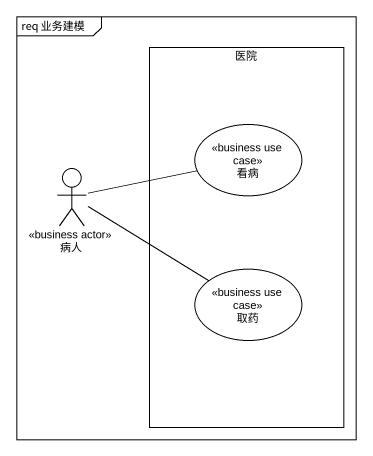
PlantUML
@startuml
mainframe req 业务建模
rectangle 医院 {
  usecase 看病 <<business use case>>
  usecase 取药 <<business use case>>
}
actor 病人 <<business actor>>
病人 -right- 看病
病人 -right- 取药
@enduml
